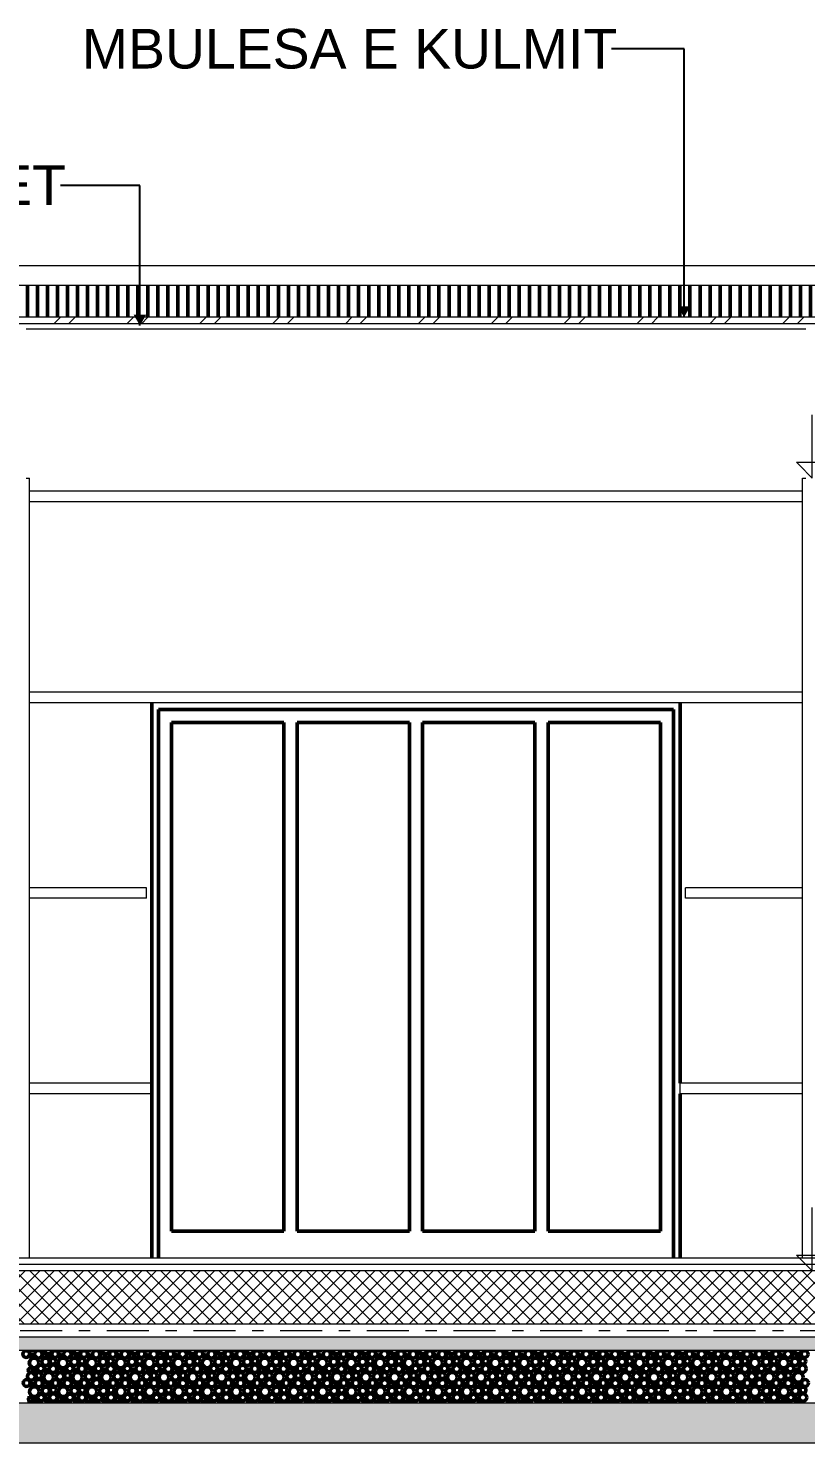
# Model space of a CAD drawing. Header units: millimetres. Extents: x 6658 to 67659, y -16872 to 26261.
# Drawn here: x 23612 to 29497, y -2200 to 8504 of the extents above; entities that cross this region are included whole.
import ezdxf

# ---------------------------------------------------------------- set-up
doc = ezdxf.new("R2010")
doc.units = ezdxf.units.MM
doc.header["$MEASUREMENT"] = 0
doc.linetypes.add('Double Dashed', pattern=[656.166644, 317.49999, -126.999993, 84.666667, -126.999993])
doc.linetypes.add('Wipeout_Contour', pattern=[1000, 0, -1000])
doc.layers.add('A - Prerjet', color=7, linetype='Continuous')
for name, color, linetype, lineweight in [('A - Prerjet_Pen_No__1', 7, 'Continuous', 5), ('A - Prerjet_Pen_No__101', 252, 'Continuous', 5), ('A - Prerjet_Pen_No__6', 5, 'Continuous', 5), ('Annotation - Label_Pen_No__42', 8, 'Continuous', 5)]:
    doc.layers.add(name, color=color, linetype=linetype, lineweight=lineweight)
for name, color, linetype, lineweight, true_color in [('A - Prerjet_Pen_No__102', 7, 'Continuous', 50, 0xcccccc), ('A - Prerjet_Pen_No__156', 7, 'Continuous', 5, 0x54689e), ('A - Prerjet_Pen_No__176', 7, 'Continuous', 5, 0x93a0c6), ('A - Prerjet_Pen_No__61', 7, 'Continuous', 5, 0x6a6a6a), ('A - Prerjet_Pen_No__82', 7, 'Continuous', 5, 0xaaaaaa)]:
    doc.layers.add(name, color=color, linetype=linetype, lineweight=lineweight, true_color=true_color)
doc.styles.add('GENERATED_STYLE_2', font='')
doc.styles.add('GENERATED_STYLE_3', font='')
doc.styles.get('GENERATED_STYLE_2').set_extended_font_data('Century Gothic')
doc.styles.get('GENERATED_STYLE_3').set_extended_font_data('Arial')
doc.dimstyles.new('GENERATED_STYLE__2', dxfattribs={"dimtxt": 0.18, "dimasz": 91.2, "dimexe": 0.18, "dimexo": 0.0625, "dimgap": 0, "dimtad": 0, "dimtih": 1, "dimtoh": 1, "dimdec": 4, "dimzin": 0, "dimdsep": 46, "dimcen": 0.09, "dimadec": 0, "dimazin": 0, "dimtfac": 1, "dimtdec": 4, "dimtmove": 0, "dimatfit": 3, "dimldrblk": 'ARROWHEAD_16', "dimfxl": 0, "dimtolj": 1, "dimtzin": 0, "dimarcsym": 0})

# ---------------------------------------------------------------- blocks, each defined once
blk = doc.blocks.new('*X2')
at = {"layer": 'A - Prerjet_Pen_No__102', "color": 254, "linetype": 'Continuous', "lineweight": 50, "true_color": 0xcccccc}
for centre, radius in [((23597, -1529), 25.5), ((23657, -1596), 36.7), ((23638, -1545), 12.4), ((23689, -1531), 28.4), ((23743, -1588), 28.6), ((23737, -1542), 17.2), ((23775, -1540), 15), ((23800, -1583), 23), ((23816, -1529), 25.5), ((23875, -1596), 36.7), ((23856, -1545), 12.4), ((23908, -1531), 28.4), ((23961, -1588), 28.6), ((23955, -1542), 17.2), ((23993, -1540), 15), ((24018, -1583), 23), ((24034, -1529), 25.5), ((24093, -1596), 36.7), ((24074, -1545), 12.4), ((24126, -1531), 28.4), ((24179, -1588), 28.6), ((24173, -1542), 17.2), ((24212, -1540), 15), ((24237, -1583), 23), ((24252, -1529), 25.5), ((24311, -1596), 36.7), ((24292, -1545), 12.4), ((24344, -1531), 28.4), ((24397, -1588), 28.6), ((24392, -1542), 17.2), ((24430, -1540), 15), ((24455, -1583), 23), ((24470, -1529), 25.5), ((24529, -1596), 36.7), ((24511, -1545), 12.4), ((24562, -1531), 28.4), ((24616, -1588), 28.6), ((24610, -1542), 17.2), ((24648, -1540), 15), ((24673, -1583), 23), ((24688, -1529), 25.5), ((24748, -1596), 36.7), ((24729, -1545), 12.4), ((24781, -1531), 28.4), ((24834, -1588), 28.6), ((24828, -1542), 17.2), ((24866, -1540), 15), ((24891, -1583), 23), ((24907, -1529), 25.5), ((24966, -1596), 36.7), ((24947, -1545), 12.4), ((24999, -1531), 28.4), ((25052, -1588), 28.6), ((25046, -1542), 17.2), ((25084, -1540), 15), ((25110, -1583), 23), ((25125, -1529), 25.5), ((25184, -1596), 36.7), ((25165, -1545), 12.4), ((25217, -1531), 28.4), ((25270, -1588), 28.6), ((25264, -1542), 17.2), ((25303, -1540), 15), ((25328, -1583), 23), ((25343, -1529), 25.5), ((25402, -1596), 36.7), ((25384, -1545), 12.4), ((25435, -1531), 28.4), ((25488, -1588), 28.6), ((25483, -1542), 17.2), ((25521, -1540), 15), ((25546, -1583), 23), ((25561, -1529), 25.5), ((25621, -1596), 36.7), ((25602, -1545), 12.4), ((25653, -1531), 28.4), ((25707, -1588), 28.6), ((25701, -1542), 17.2), ((25739, -1540), 15), ((25764, -1583), 23), ((25780, -1529), 25.5), ((25839, -1596), 36.7), ((25820, -1545), 12.4), ((25872, -1531), 28.4), ((25925, -1588), 28.6), ((25919, -1542), 17.2), ((25957, -1540), 15), ((25983, -1583), 23), ((25998, -1529), 25.5), ((26057, -1596), 36.7), ((26038, -1545), 12.4), ((26090, -1531), 28.4), ((26143, -1588), 28.6), ((26137, -1542), 17.2), ((26176, -1540), 15), ((26201, -1583), 23), ((26216, -1529), 25.5), ((26275, -1596), 36.7), ((26256, -1545), 12.4), ((26308, -1531), 28.4), ((26361, -1588), 28.6), ((26356, -1542), 17.2), ((26394, -1540), 15), ((26419, -1583), 23), ((26434, -1529), 25.5), ((26493, -1596), 36.7), ((26475, -1545), 12.4), ((26526, -1531), 28.4), ((26580, -1588), 28.6), ((26574, -1542), 17.2), ((26612, -1540), 15), ((26637, -1583), 23), ((26652, -1529), 25.5), ((26712, -1596), 36.7), ((26693, -1545), 12.4), ((26745, -1531), 28.4), ((26798, -1588), 28.6), ((26792, -1542), 17.2), ((26830, -1540), 15), ((26855, -1583), 23), ((26871, -1529), 25.5), ((26930, -1596), 36.7), ((26911, -1545), 12.4), ((26963, -1531), 28.4), ((27016, -1588), 28.6), ((27010, -1542), 17.2), ((27049, -1540), 15), ((27074, -1583), 23), ((27089, -1529), 25.5), ((27148, -1596), 36.7), ((27129, -1545), 12.4), ((27181, -1531), 28.4), ((27234, -1588), 28.6), ((27228, -1542), 17.2), ((27267, -1540), 15), ((27292, -1583), 23), ((27307, -1529), 25.5), ((27366, -1596), 36.7), ((27348, -1545), 12.4), ((27399, -1531), 28.4), ((27452, -1588), 28.6), ((27447, -1542), 17.2), ((27485, -1540), 15), ((27510, -1583), 23), ((27525, -1529), 25.5), ((27585, -1596), 36.7), ((27566, -1545), 12.4), ((27617, -1531), 28.4), ((27671, -1588), 28.6), ((27665, -1542), 17.2), ((27703, -1540), 15), ((27728, -1583), 23), ((27744, -1529), 25.5), ((27803, -1596), 36.7), ((27784, -1545), 12.4), ((27836, -1531), 28.4), ((27889, -1588), 28.6), ((27883, -1542), 17.2), ((27921, -1540), 15), ((27947, -1583), 23), ((27962, -1529), 25.5), ((28021, -1596), 36.7), ((28002, -1545), 12.4), ((28054, -1531), 28.4), ((28107, -1588), 28.6), ((28101, -1542), 17.2), ((28140, -1540), 15), ((28165, -1583), 23), ((28180, -1529), 25.5), ((28239, -1596), 36.7), ((28220, -1545), 12.4), ((28272, -1531), 28.4), ((28325, -1588), 28.6), ((28320, -1542), 17.2), ((28358, -1540), 15), ((28383, -1583), 23), ((28398, -1529), 25.5), ((28457, -1596), 36.7), ((28439, -1545), 12.4), ((28490, -1531), 28.4), ((28544, -1588), 28.6), ((28538, -1542), 17.2), ((28576, -1540), 15), ((28601, -1583), 23), ((28617, -1529), 25.5), ((28676, -1596), 36.7), ((28657, -1545), 12.4), ((28709, -1531), 28.4), ((28762, -1588), 28.6), ((28756, -1542), 17.2), ((28794, -1540), 15), ((28819, -1583), 23), ((28835, -1529), 25.5), ((28894, -1596), 36.7), ((28875, -1545), 12.4), ((28927, -1531), 28.4), ((28980, -1588), 28.6), ((28974, -1542), 17.2), ((29013, -1540), 15), ((29038, -1583), 23), ((29053, -1529), 25.5), ((29112, -1596), 36.7), ((29093, -1545), 12.4), ((29145, -1531), 28.4), ((29198, -1588), 28.6), ((29192, -1542), 17.2), ((29231, -1540), 15), ((29256, -1583), 23), ((29271, -1529), 25.5), ((29330, -1596), 36.7), ((29312, -1545), 12.4), ((29363, -1531), 28.4), ((29416, -1588), 28.6), ((29411, -1542), 17.2), ((29449, -1540), 15), ((29474, -1583), 23), ((29489, -1529), 25.5), ((23635, -1698), 28.6), ((23629, -1651), 17.2), ((23667, -1649), 15), ((23692, -1692), 23), ((23708, -1638), 25.5), ((23767, -1705), 36.7), ((23748, -1654), 12.4), ((23800, -1640), 28.4), ((23853, -1698), 28.6), ((23847, -1651), 17.2), ((23885, -1649), 15), ((23910, -1692), 23), ((23926, -1638), 25.5), ((23985, -1705), 36.7), ((23966, -1654), 12.4), ((24018, -1640), 28.4), ((24071, -1698), 28.6), ((24065, -1651), 17.2), ((24104, -1649), 15), ((24129, -1692), 23), ((24144, -1638), 25.5), ((24203, -1705), 36.7), ((24184, -1654), 12.4), ((24236, -1640), 28.4), ((24289, -1698), 28.6), ((24284, -1651), 17.2), ((24322, -1649), 15), ((24347, -1692), 23), ((24362, -1638), 25.5), ((24421, -1705), 36.7), ((24403, -1654), 12.4), ((24454, -1640), 28.4), ((24508, -1698), 28.6), ((24502, -1651), 17.2), ((24540, -1649), 15), ((24565, -1692), 23), ((24580, -1638), 25.5), ((24640, -1705), 36.7), ((24621, -1654), 12.4), ((24673, -1640), 28.4), ((24726, -1698), 28.6), ((24720, -1651), 17.2), ((24758, -1649), 15), ((24783, -1692), 23), ((24799, -1638), 25.5), ((24858, -1705), 36.7), ((24839, -1654), 12.4), ((24891, -1640), 28.4), ((24944, -1698), 28.6), ((24938, -1651), 17.2), ((24976, -1649), 15), ((25002, -1692), 23), ((25017, -1638), 25.5), ((25076, -1705), 36.7), ((25057, -1654), 12.4), ((25109, -1640), 28.4), ((25162, -1698), 28.6), ((25156, -1651), 17.2), ((25195, -1649), 15), ((25220, -1692), 23), ((25235, -1638), 25.5), ((25294, -1705), 36.7), ((25276, -1654), 12.4), ((25327, -1640), 28.4), ((25380, -1698), 28.6), ((25375, -1651), 17.2), ((25413, -1649), 15), ((25438, -1692), 23), ((25453, -1638), 25.5), ((25513, -1705), 36.7), ((25494, -1654), 12.4), ((25545, -1640), 28.4), ((25599, -1698), 28.6), ((25593, -1651), 17.2), ((25631, -1649), 15), ((25656, -1692), 23), ((25672, -1638), 25.5), ((25731, -1705), 36.7), ((25712, -1654), 12.4), ((25764, -1640), 28.4), ((25817, -1698), 28.6), ((25811, -1651), 17.2), ((25849, -1649), 15), ((25875, -1692), 23), ((25890, -1638), 25.5), ((25949, -1705), 36.7), ((25930, -1654), 12.4), ((25982, -1640), 28.4), ((26035, -1698), 28.6), ((26029, -1651), 17.2), ((26068, -1649), 15), ((26093, -1692), 23), ((26108, -1638), 25.5), ((26167, -1705), 36.7), ((26148, -1654), 12.4), ((26200, -1640), 28.4), ((26253, -1698), 28.6), ((26248, -1651), 17.2), ((26286, -1649), 15), ((26311, -1692), 23), ((26326, -1638), 25.5), ((26385, -1705), 36.7), ((26367, -1654), 12.4), ((26418, -1640), 28.4), ((26472, -1698), 28.6), ((26466, -1651), 17.2), ((26504, -1649), 15), ((26529, -1692), 23), ((26544, -1638), 25.5), ((26604, -1705), 36.7), ((26585, -1654), 12.4), ((26637, -1640), 28.4), ((26690, -1698), 28.6), ((26684, -1651), 17.2), ((26722, -1649), 15), ((26747, -1692), 23), ((26763, -1638), 25.5), ((26822, -1705), 36.7), ((26803, -1654), 12.4), ((26855, -1640), 28.4), ((26908, -1698), 28.6), ((26902, -1651), 17.2), ((26941, -1649), 15), ((26966, -1692), 23), ((26981, -1638), 25.5), ((27040, -1705), 36.7), ((27021, -1654), 12.4), ((27073, -1640), 28.4), ((27126, -1698), 28.6), ((27120, -1651), 17.2), ((27159, -1649), 15), ((27184, -1692), 23), ((27199, -1638), 25.5), ((27258, -1705), 36.7), ((27240, -1654), 12.4), ((27291, -1640), 28.4), ((27344, -1698), 28.6), ((27339, -1651), 17.2), ((27377, -1649), 15), ((27402, -1692), 23), ((27417, -1638), 25.5), ((27477, -1705), 36.7), ((27458, -1654), 12.4), ((27509, -1640), 28.4), ((27563, -1698), 28.6), ((27557, -1651), 17.2), ((27595, -1649), 15), ((27620, -1692), 23), ((27636, -1638), 25.5), ((27695, -1705), 36.7), ((27676, -1654), 12.4), ((27728, -1640), 28.4), ((27781, -1698), 28.6), ((27775, -1651), 17.2), ((27813, -1649), 15), ((27839, -1692), 23), ((27854, -1638), 25.5), ((27913, -1705), 36.7), ((27894, -1654), 12.4), ((27946, -1640), 28.4), ((27999, -1698), 28.6), ((27993, -1651), 17.2), ((28032, -1649), 15), ((28057, -1692), 23), ((28072, -1638), 25.5), ((28131, -1705), 36.7), ((28112, -1654), 12.4), ((28164, -1640), 28.4), ((28217, -1698), 28.6), ((28212, -1651), 17.2), ((28250, -1649), 15), ((28275, -1692), 23), ((28290, -1638), 25.5), ((28349, -1705), 36.7), ((28331, -1654), 12.4), ((28382, -1640), 28.4), ((28436, -1698), 28.6), ((28430, -1651), 17.2), ((28468, -1649), 15), ((28493, -1692), 23), ((28509, -1638), 25.5), ((28568, -1705), 36.7), ((28549, -1654), 12.4), ((28601, -1640), 28.4), ((28654, -1698), 28.6), ((28648, -1651), 17.2), ((28686, -1649), 15), ((28711, -1692), 23), ((28727, -1638), 25.5), ((28786, -1705), 36.7), ((28767, -1654), 12.4), ((28819, -1640), 28.4), ((28872, -1698), 28.6), ((28866, -1651), 17.2), ((28905, -1649), 15), ((28930, -1692), 23), ((28945, -1638), 25.5), ((29004, -1705), 36.7), ((28985, -1654), 12.4), ((29037, -1640), 28.4), ((29090, -1698), 28.6), ((29084, -1651), 17.2), ((29123, -1649), 15), ((29148, -1692), 23), ((29163, -1638), 25.5), ((29222, -1705), 36.7), ((29204, -1654), 12.4), ((29255, -1640), 28.4), ((29308, -1698), 28.6), ((29303, -1651), 17.2), ((29341, -1649), 15), ((29366, -1692), 23), ((29381, -1638), 25.5), ((29441, -1705), 36.7), ((29422, -1654), 12.4), ((29473, -1640), 28.4), ((23600, -1748), 25.5), ((23659, -1814), 36.7), ((23640, -1763), 12.4), ((23692, -1749), 28.4), ((23745, -1807), 28.6), ((23739, -1760), 17.2), ((23777, -1758), 15), ((23802, -1802), 23), ((23818, -1748), 25.5), ((23877, -1814), 36.7), ((23858, -1763), 12.4), ((23910, -1749), 28.4), ((23963, -1807), 28.6), ((23957, -1760), 17.2), ((23996, -1758), 15), ((24021, -1802), 23), ((24036, -1748), 25.5), ((24095, -1814), 36.7), ((24076, -1763), 12.4), ((24128, -1749), 28.4), ((24181, -1807), 28.6), ((24176, -1760), 17.2), ((24214, -1758), 15), ((24239, -1802), 23), ((24254, -1748), 25.5), ((24313, -1814), 36.7), ((24295, -1763), 12.4), ((24346, -1749), 28.4), ((24400, -1807), 28.6), ((24394, -1760), 17.2), ((24432, -1758), 15), ((24457, -1802), 23), ((24472, -1748), 25.5), ((24532, -1814), 36.7), ((24513, -1763), 12.4), ((24565, -1749), 28.4), ((24618, -1807), 28.6), ((24612, -1760), 17.2), ((24650, -1758), 15), ((24675, -1802), 23), ((24691, -1748), 25.5), ((24750, -1814), 36.7), ((24731, -1763), 12.4), ((24783, -1749), 28.4), ((24836, -1807), 28.6), ((24830, -1760), 17.2), ((24868, -1758), 15), ((24894, -1802), 23), ((24909, -1748), 25.5), ((24968, -1814), 36.7), ((24949, -1763), 12.4), ((25001, -1749), 28.4), ((25054, -1807), 28.6), ((25048, -1760), 17.2), ((25087, -1758), 15), ((25112, -1802), 23), ((25127, -1748), 25.5), ((25186, -1814), 36.7), ((25168, -1763), 12.4), ((25219, -1749), 28.4), ((25272, -1807), 28.6), ((25267, -1760), 17.2), ((25305, -1758), 15), ((25330, -1802), 23), ((25345, -1748), 25.5), ((25405, -1814), 36.7), ((25386, -1763), 12.4), ((25437, -1749), 28.4), ((25491, -1807), 28.6), ((25485, -1760), 17.2), ((25523, -1758), 15), ((25548, -1802), 23), ((25564, -1748), 25.5), ((25623, -1814), 36.7), ((25604, -1763), 12.4), ((25656, -1749), 28.4), ((25709, -1807), 28.6), ((25703, -1760), 17.2), ((25741, -1758), 15), ((25767, -1802), 23), ((25782, -1748), 25.5), ((25841, -1814), 36.7), ((25822, -1763), 12.4), ((25874, -1749), 28.4), ((25927, -1807), 28.6), ((25921, -1760), 17.2), ((25960, -1758), 15), ((25985, -1802), 23), ((26000, -1748), 25.5), ((26059, -1814), 36.7), ((26040, -1763), 12.4), ((26092, -1749), 28.4), ((26145, -1807), 28.6), ((26140, -1760), 17.2), ((26178, -1758), 15), ((26203, -1802), 23), ((26218, -1748), 25.5), ((26277, -1814), 36.7), ((26259, -1763), 12.4), ((26310, -1749), 28.4), ((26364, -1807), 28.6), ((26358, -1760), 17.2), ((26396, -1758), 15), ((26421, -1802), 23), ((26436, -1748), 25.5), ((26496, -1814), 36.7), ((26477, -1763), 12.4), ((26529, -1749), 28.4), ((26582, -1807), 28.6), ((26576, -1760), 17.2), ((26614, -1758), 15), ((26639, -1802), 23), ((26655, -1748), 25.5), ((26714, -1814), 36.7), ((26695, -1763), 12.4), ((26747, -1749), 28.4), ((26800, -1807), 28.6), ((26794, -1760), 17.2), ((26833, -1758), 15), ((26858, -1802), 23), ((26873, -1748), 25.5), ((26932, -1814), 36.7), ((26913, -1763), 12.4), ((26965, -1749), 28.4), ((27018, -1807), 28.6), ((27012, -1760), 17.2), ((27051, -1758), 15), ((27076, -1802), 23), ((27091, -1748), 25.5), ((27150, -1814), 36.7), ((27132, -1763), 12.4), ((27183, -1749), 28.4), ((27236, -1807), 28.6), ((27231, -1760), 17.2), ((27269, -1758), 15), ((27294, -1802), 23), ((27309, -1748), 25.5), ((27369, -1814), 36.7), ((27350, -1763), 12.4), ((27401, -1749), 28.4), ((27455, -1807), 28.6), ((27449, -1760), 17.2), ((27487, -1758), 15), ((27512, -1802), 23), ((27528, -1748), 25.5), ((27587, -1814), 36.7), ((27568, -1763), 12.4), ((27620, -1749), 28.4), ((27673, -1807), 28.6), ((27667, -1760), 17.2), ((27705, -1758), 15), ((27731, -1802), 23), ((27746, -1748), 25.5), ((27805, -1814), 36.7), ((27786, -1763), 12.4), ((27838, -1749), 28.4), ((27891, -1807), 28.6), ((27885, -1760), 17.2), ((27924, -1758), 15), ((27949, -1802), 23), ((27964, -1748), 25.5), ((28023, -1814), 36.7), ((28004, -1763), 12.4), ((28056, -1749), 28.4), ((28109, -1807), 28.6), ((28104, -1760), 17.2), ((28142, -1758), 15), ((28167, -1802), 23), ((28182, -1748), 25.5), ((28241, -1814), 36.7), ((28223, -1763), 12.4), ((28274, -1749), 28.4), ((28328, -1807), 28.6), ((28322, -1760), 17.2), ((28360, -1758), 15), ((28385, -1802), 23), ((28401, -1748), 25.5), ((28460, -1814), 36.7), ((28441, -1763), 12.4), ((28493, -1749), 28.4), ((28546, -1807), 28.6), ((28540, -1760), 17.2), ((28578, -1758), 15), ((28603, -1802), 23), ((28619, -1748), 25.5), ((28678, -1814), 36.7), ((28659, -1763), 12.4), ((28711, -1749), 28.4), ((28764, -1807), 28.6), ((28758, -1760), 17.2), ((28797, -1758), 15), ((28822, -1802), 23), ((28837, -1748), 25.5), ((28896, -1814), 36.7), ((28877, -1763), 12.4), ((28929, -1749), 28.4), ((28982, -1807), 28.6), ((28976, -1760), 17.2), ((29015, -1758), 15), ((29040, -1802), 23), ((29055, -1748), 25.5), ((29114, -1814), 36.7), ((29096, -1763), 12.4), ((29147, -1749), 28.4), ((29200, -1807), 28.6), ((29195, -1760), 17.2), ((29233, -1758), 15), ((29258, -1802), 23), ((29273, -1748), 25.5), ((29333, -1814), 36.7), ((29314, -1763), 12.4), ((29365, -1749), 28.4), ((29419, -1807), 28.6), ((29413, -1760), 17.2), ((29451, -1758), 15), ((29476, -1802), 23), ((29492, -1748), 25.5), ((23631, -1870), 17.2), ((23669, -1868), 15), ((23710, -1857), 25.5), ((23750, -1872), 12.4), ((23802, -1858), 28.4), ((23849, -1870), 17.2), ((23888, -1868), 15), ((23928, -1857), 25.5), ((23968, -1872), 12.4), ((24020, -1858), 28.4), ((24068, -1870), 17.2), ((24106, -1868), 15), ((24146, -1857), 25.5), ((24187, -1872), 12.4), ((24238, -1858), 28.4), ((24286, -1870), 17.2), ((24324, -1868), 15), ((24364, -1857), 25.5), ((24405, -1872), 12.4), ((24457, -1858), 28.4), ((24504, -1870), 17.2), ((24542, -1868), 15), ((24583, -1857), 25.5), ((24623, -1872), 12.4), ((24675, -1858), 28.4), ((24722, -1870), 17.2), ((24760, -1868), 15), ((24801, -1857), 25.5), ((24841, -1872), 12.4), ((24893, -1858), 28.4), ((24940, -1870), 17.2), ((24979, -1868), 15), ((25019, -1857), 25.5), ((25060, -1872), 12.4), ((25111, -1858), 28.4), ((25159, -1870), 17.2), ((25197, -1868), 15), ((25237, -1857), 25.5), ((25278, -1872), 12.4), ((25329, -1858), 28.4), ((25377, -1870), 17.2), ((25415, -1868), 15), ((25456, -1857), 25.5), ((25496, -1872), 12.4), ((25548, -1858), 28.4), ((25595, -1870), 17.2), ((25633, -1868), 15), ((25674, -1857), 25.5), ((25714, -1872), 12.4), ((25766, -1858), 28.4), ((25813, -1870), 17.2), ((25852, -1868), 15), ((25892, -1857), 25.5), ((25932, -1872), 12.4), ((25984, -1858), 28.4), ((26032, -1870), 17.2), ((26070, -1868), 15), ((26110, -1857), 25.5), ((26151, -1872), 12.4), ((26202, -1858), 28.4), ((26250, -1870), 17.2), ((26288, -1868), 15), ((26328, -1857), 25.5), ((26369, -1872), 12.4), ((26421, -1858), 28.4), ((26468, -1870), 17.2), ((26506, -1868), 15), ((26547, -1857), 25.5), ((26587, -1872), 12.4), ((26639, -1858), 28.4), ((26686, -1870), 17.2), ((26725, -1868), 15), ((26765, -1857), 25.5), ((26805, -1872), 12.4), ((26857, -1858), 28.4), ((26904, -1870), 17.2), ((26943, -1868), 15), ((26983, -1857), 25.5), ((27024, -1872), 12.4), ((27075, -1858), 28.4), ((27123, -1870), 17.2), ((27161, -1868), 15), ((27201, -1857), 25.5), ((27242, -1872), 12.4), ((27293, -1858), 28.4), ((27341, -1870), 17.2), ((27379, -1868), 15), ((27420, -1857), 25.5), ((27460, -1872), 12.4), ((27512, -1858), 28.4), ((27559, -1870), 17.2), ((27597, -1868), 15), ((27638, -1857), 25.5), ((27678, -1872), 12.4), ((27730, -1858), 28.4), ((27777, -1870), 17.2), ((27816, -1868), 15), ((27856, -1857), 25.5), ((27896, -1872), 12.4), ((27948, -1858), 28.4), ((27996, -1870), 17.2), ((28034, -1868), 15), ((28074, -1857), 25.5), ((28115, -1872), 12.4), ((28166, -1858), 28.4), ((28214, -1870), 17.2), ((28252, -1868), 15), ((28293, -1857), 25.5), ((28333, -1872), 12.4), ((28385, -1858), 28.4), ((28432, -1870), 17.2), ((28470, -1868), 15), ((28511, -1857), 25.5), ((28551, -1872), 12.4), ((28603, -1858), 28.4), ((28650, -1870), 17.2), ((28689, -1868), 15), ((28729, -1857), 25.5), ((28769, -1872), 12.4), ((28821, -1858), 28.4), ((28868, -1870), 17.2), ((28907, -1868), 15), ((28947, -1857), 25.5), ((28988, -1872), 12.4), ((29039, -1858), 28.4), ((29087, -1870), 17.2), ((29125, -1868), 15), ((29165, -1857), 25.5), ((29206, -1872), 12.4), ((29257, -1858), 28.4), ((29305, -1870), 17.2), ((29343, -1868), 15), ((29384, -1857), 25.5), ((29424, -1872), 12.4), ((29476, -1858), 28.4)]:
    blk.add_circle(centre, radius, dxfattribs=at)
for centre, radius, start, end in [((23632, -1479), 28.6, 226.4535, 313.5465), ((23765, -1487), 36.7, 201.1845, 338.8155), ((23851, -1479), 28.6, 226.4535, 313.5465), ((23983, -1487), 36.7, 201.1845, 338.8155), ((24069, -1479), 28.6, 226.4535, 313.5465), ((24201, -1487), 36.7, 201.1845, 338.8155), ((24287, -1479), 28.6, 226.4535, 313.5465), ((24419, -1487), 36.7, 201.1845, 338.8155), ((24505, -1479), 28.6, 226.4535, 313.5465), ((24637, -1487), 36.7, 201.1845, 338.8155), ((24724, -1479), 28.6, 226.4535, 313.5465), ((24856, -1487), 36.7, 201.1845, 338.8155), ((24942, -1479), 28.6, 226.4535, 313.5465), ((25074, -1487), 36.7, 201.1845, 338.8155), ((25160, -1479), 28.6, 226.4535, 313.5465), ((25292, -1487), 36.7, 201.1845, 338.8155), ((25378, -1479), 28.6, 226.4535, 313.5465), ((25510, -1487), 36.7, 201.1845, 338.8155), ((25596, -1479), 28.6, 226.4535, 313.5465), ((25729, -1487), 36.7, 201.1845, 338.8155), ((25815, -1479), 28.6, 226.4535, 313.5465), ((25947, -1487), 36.7, 201.1845, 338.8155), ((26033, -1479), 28.6, 226.4535, 313.5465), ((26165, -1487), 36.7, 201.1845, 338.8155), ((26251, -1479), 28.6, 226.4535, 313.5465), ((26383, -1487), 36.7, 201.1845, 338.8155), ((26469, -1479), 28.6, 226.4535, 313.5465), ((26601, -1487), 36.7, 201.1845, 338.8155), ((26688, -1479), 28.6, 226.4535, 313.5465), ((26820, -1487), 36.7, 201.1845, 338.8155), ((26906, -1479), 28.6, 226.4535, 313.5465), ((27038, -1487), 36.7, 201.1845, 338.8155), ((27124, -1479), 28.6, 226.4535, 313.5465), ((27256, -1487), 36.7, 201.1845, 338.8155), ((27342, -1479), 28.6, 226.4535, 313.5465), ((27474, -1487), 36.7, 201.1845, 338.8155), ((27560, -1479), 28.6, 226.4535, 313.5465), ((27693, -1487), 36.7, 201.1845, 338.8155), ((27779, -1479), 28.6, 226.4535, 313.5465), ((27911, -1487), 36.7, 201.1845, 338.8155), ((27997, -1479), 28.6, 226.4535, 313.5465), ((28129, -1487), 36.7, 201.1845, 338.8155), ((28215, -1479), 28.6, 226.4535, 313.5465), ((28347, -1487), 36.7, 201.1845, 338.8155), ((28433, -1479), 28.6, 226.4535, 313.5465), ((28565, -1487), 36.7, 201.1845, 338.8155), ((28652, -1479), 28.6, 226.4535, 313.5465), ((28784, -1487), 36.7, 201.1845, 338.8155), ((28870, -1479), 28.6, 226.4535, 313.5465), ((29002, -1487), 36.7, 201.1845, 338.8155), ((29088, -1479), 28.6, 226.4535, 313.5465), ((29220, -1487), 36.7, 201.1845, 338.8155), ((29306, -1479), 28.6, 226.4535, 313.5465), ((29438, -1487), 36.7, 201.1845, 338.8155), ((23637, -1916), 28.6, 34.0917, 145.9083), ((23694, -1911), 23, 27.8564, 152.1436), ((23769, -1924), 36.7, 39.8179, 140.1821), ((23855, -1916), 28.6, 34.0917, 145.9083), ((23913, -1911), 23, 27.8564, 152.1436), ((23987, -1924), 36.7, 39.8179, 140.1821), ((24073, -1916), 28.6, 34.0917, 145.9083), ((24131, -1911), 23, 27.8564, 152.1436), ((24205, -1924), 36.7, 39.8179, 140.1821), ((24292, -1916), 28.6, 34.0917, 145.9083), ((24349, -1911), 23, 27.8564, 152.1436), ((24424, -1924), 36.7, 39.8179, 140.1821), ((24510, -1916), 28.6, 34.0917, 145.9083), ((24567, -1911), 23, 27.8564, 152.1436), ((24642, -1924), 36.7, 39.8179, 140.1821), ((24728, -1916), 28.6, 34.0917, 145.9083), ((24786, -1911), 23, 27.8564, 152.1436), ((24860, -1924), 36.7, 39.8179, 140.1821), ((24946, -1916), 28.6, 34.0917, 145.9083), ((25004, -1911), 23, 27.8564, 152.1436), ((25078, -1924), 36.7, 39.8179, 140.1821), ((25164, -1916), 28.6, 34.0917, 145.9083), ((25222, -1911), 23, 27.8564, 152.1436), ((25297, -1924), 36.7, 39.8179, 140.1821), ((25383, -1916), 28.6, 34.0917, 145.9083), ((25440, -1911), 23, 27.8564, 152.1436), ((25515, -1924), 36.7, 39.8179, 140.1821), ((25601, -1916), 28.6, 34.0917, 145.9083), ((25659, -1911), 23, 27.8564, 152.1436), ((25733, -1924), 36.7, 39.8179, 140.1821), ((25819, -1916), 28.6, 34.0917, 145.9083), ((25877, -1911), 23, 27.8564, 152.1436), ((25951, -1924), 36.7, 39.8179, 140.1821), ((26037, -1916), 28.6, 34.0917, 145.9083), ((26095, -1911), 23, 27.8564, 152.1436), ((26169, -1924), 36.7, 39.8179, 140.1821), ((26256, -1916), 28.6, 34.0917, 145.9083), ((26313, -1911), 23, 27.8564, 152.1436), ((26388, -1924), 36.7, 39.8179, 140.1821), ((26474, -1916), 28.6, 34.0917, 145.9083), ((26531, -1911), 23, 27.8564, 152.1436), ((26606, -1924), 36.7, 39.8179, 140.1821), ((26692, -1916), 28.6, 34.0917, 145.9083), ((26750, -1911), 23, 27.8564, 152.1436), ((26824, -1924), 36.7, 39.8179, 140.1821), ((26910, -1916), 28.6, 34.0917, 145.9083), ((26968, -1911), 23, 27.8564, 152.1436), ((27042, -1924), 36.7, 39.8179, 140.1821), ((27128, -1916), 28.6, 34.0917, 145.9083), ((27186, -1911), 23, 27.8564, 152.1436), ((27261, -1924), 36.7, 39.8179, 140.1821), ((27347, -1916), 28.6, 34.0917, 145.9083), ((27404, -1911), 23, 27.8564, 152.1436), ((27479, -1924), 36.7, 39.8179, 140.1821), ((27565, -1916), 28.6, 34.0917, 145.9083), ((27623, -1911), 23, 27.8564, 152.1436), ((27697, -1924), 36.7, 39.8179, 140.1821), ((27783, -1916), 28.6, 34.0917, 145.9083), ((27841, -1911), 23, 27.8564, 152.1436), ((27915, -1924), 36.7, 39.8179, 140.1821), ((28001, -1916), 28.6, 34.0917, 145.9083), ((28059, -1911), 23, 27.8564, 152.1436), ((28133, -1924), 36.7, 39.8179, 140.1821), ((28220, -1916), 28.6, 34.0917, 145.9083), ((28277, -1911), 23, 27.8564, 152.1436), ((28352, -1924), 36.7, 39.8179, 140.1821), ((28438, -1916), 28.6, 34.0917, 145.9083), ((28495, -1911), 23, 27.8564, 152.1436), ((28570, -1924), 36.7, 39.8179, 140.1821), ((28656, -1916), 28.6, 34.0917, 145.9083), ((28714, -1911), 23, 27.8564, 152.1436), ((28788, -1924), 36.7, 39.8179, 140.1821), ((28874, -1916), 28.6, 34.0917, 145.9083), ((28932, -1911), 23, 27.8564, 152.1436), ((29006, -1924), 36.7, 39.8179, 140.1821), ((29092, -1916), 28.6, 34.0917, 145.9083), ((29150, -1911), 23, 27.8564, 152.1436), ((29225, -1924), 36.7, 39.8179, 140.1821), ((29311, -1916), 28.6, 34.0917, 145.9083), ((29368, -1911), 23, 27.8564, 152.1436), ((29443, -1924), 36.7, 39.8179, 140.1821)]:
    blk.add_arc(centre, radius, start, end, dxfattribs=at)
blk = doc.blocks.new('Fill_1', base_point=(0, 0))
at = {"layer": 'A - Prerjet_Pen_No__82', "color": 253, "linetype": 'Continuous', "lineweight": 5, "true_color": 0xaaaaaa, "flags": 128}
blk.add_lwpolyline([(10930, -1300), (11130, -1900), (48529, -1900), (58927, -898), (59888, -350), (60088, -350), (60088, -50), (58867, -50), (58889, -500), (50114, -1345), (49965, -1500), (11740, -1500), (11740, -1300)], close=True, dxfattribs=at)
at = {"layer": 'A - Prerjet_Pen_No__102', "color": 254, "linetype": 'Continuous', "lineweight": 50, "true_color": 0xcccccc}
blk.add_blockref('*X2', (0, 0), dxfattribs=at)
blk = doc.blocks.new('Dimension_6', base_point=(29547, -900))
at = {"layer": 'A - Prerjet_Pen_No__156', "color": 165, "linetype": 'Continuous', "lineweight": 5, "true_color": 0x54689e}
for p, q in [((29547, -900), (29547, -420)), ((29547, -900), (29427, -780)), ((29427, -780), (29547, -780)), ((29547, -780), (29949, -780))]:
    blk.add_line(p, q, dxfattribs=at)
at = {"layer": 'A - Prerjet_Pen_No__176', "color": 253, "lineweight": 5, "true_color": 0x93a0c6, "insert": (29607, -756), "char_height": 168, "attachment_point": 7, "style": 'GENERATED_STYLE_2'}
blk.add_mtext('\\A1;{\\pql;\\fCentury Gothic|b0|i0|c0|p34;-90}', dxfattribs=at)
blk = doc.blocks.new('Dimension_7', base_point=(29547, 5100))
at = {"layer": 'A - Prerjet_Pen_No__156', "color": 165, "linetype": 'Continuous', "lineweight": 5, "true_color": 0x54689e}
for p, q in [((29547, 5100), (29547, 5580)), ((29547, 5100), (29427, 5220)), ((29427, 5220), (29547, 5220)), ((29547, 5220), (30146, 5220))]:
    blk.add_line(p, q, dxfattribs=at)
at = {"layer": 'A - Prerjet_Pen_No__176', "color": 253, "lineweight": 5, "true_color": 0x93a0c6, "insert": (29607, 5244), "char_height": 168, "attachment_point": 7, "style": 'GENERATED_STYLE_2'}
blk.add_mtext('\\A1;{\\pql;\\fCentury Gothic|b0|i0|c0|p34;+510}', dxfattribs=at)
blk = doc.blocks.new('ARROWHEAD_16')
at = {"linetype": 'Continuous', "lineweight": 0}
blk.add_hatch(color=0, dxfattribs=at).paths.add_polyline_path([(-0.9093, 0.525), (0, 0), (-0.9093, -0.525)])
at = {"color": 0, "linetype": 'Continuous', "lineweight": 0}
blk.add_line((0, 0), (-1, 0), dxfattribs=at)

msp = doc.modelspace()

# ---------------------------------------------------------------- block references
at = {"layer": 'A - Prerjet_Pen_No__102', "color": 254, "linetype": 'Continuous', "lineweight": 50, "true_color": 0xcccccc}
msp.add_blockref('Fill_1', (0, 0), dxfattribs=at)

# ---------------------------------------------------------------- texts
at = {"layer": 'Annotation - Label_Pen_No__42', "color": 8, "linetype": 'Continuous', "lineweight": 5, "char_height": 300, "attachment_point": 4, "style": 'GENERATED_STYLE_3'}
for s, insert in [('\\A1;{\\pql;\\fArial|b0|i0|c0|p34;MBULESA E KULMIT}', (24018.4, 8347.6)), ('\\A1;{\\pql;\\fArial|b0|i0|c0|p34;BRINJAKET}', (21592, 7314.7))]:
    msp.add_mtext(s, dxfattribs=dict(at, insert=insert))

# ---------------------------------------------------------------- wipeouts: each hides what was drawn before it
at = {"color": 254, "linetype": 'Wipeout_Contour', "lineweight": 0, "ltscale": 318111.742107}
msp.add_wipeout([(12390.7, 6317.3), (12390.7, 6317.3), (49107.6, 6317.3), (49107.6, 6686.5), (34970.6, 6686.5), (34970.1, 6560.7), (34970.1, 6556.9), (34970.1, 6556.9), (16131.6, 6556.6), (16106.8, 6556.6), (12454.9, 6556.6)], dxfattribs=at).dxf.layer = 'A - Prerjet'
at = {"color": 254, "linetype": 'Wipeout_Contour', "lineweight": 0, "ltscale": 108115.565742}
msp.add_wipeout([(23622.2, 5000), (29472.2, 5000), (29472.2, 5100), (23622.2, 5100)], dxfattribs=at).dxf.layer = 'A - Prerjet'
at = {"color": 254, "linetype": 'Wipeout_Contour', "lineweight": 0, "ltscale": 107563.271256}
msp.add_wipeout([(29472.2, 4920), (23622.2, 4920), (23622.2, 3480), (29472.2, 3480)], dxfattribs=at).dxf.layer = 'A - Prerjet'
at = {"color": 254, "linetype": 'Wipeout_Contour', "lineweight": 0, "ltscale": 232828.360421}
msp.add_wipeout([(28547.1, 520), (29472.2, 520), (29472.2, 1920), (28587.1, 1920), (28587.1, 2000), (29472.2, 2000), (29472.2, 3400), (28547.1, 3400)], dxfattribs=at).dxf.layer = 'A - Prerjet'

# ---------------------------------------------------------------- next in the draw order: hatches: boundary and pattern name
at = {"layer": 'A - Prerjet_Pen_No__102', "linetype": 'Continuous', "lineweight": 50, "true_color": 0xcccccc}
h = msp.add_hatch(dxfattribs=at)
h.set_pattern_fill('Plank_Floor', color=254, style=0, pattern_type=2)
h.set_pattern_definition([(90, (30749.176, 6501.93), (-76, 0), [])])
h.paths.add_polyline_path([(12390.7, 6317.3), (12390.7, 6317.3), (49107.6, 6317.3), (49107.6, 6686.5), (34970.6, 6686.5), (34970.1, 6560.7), (34970.1, 6556.9), (34970.1, 6556.9), (16131.6, 6556.6), (16106.8, 6556.6), (12454.9, 6556.6)])

# ---------------------------------------------------------------- next in the draw order: linework, layer by layer
at = {"layer": 'A - Prerjet_Pen_No__1', "color": 7, "linetype": 'Continuous', "lineweight": 5}
msp.add_line((49107.6, 6317.3), (12389.8, 6317.3), dxfattribs=at)

# ---------------------------------------------------------------- next in the draw order: wipeouts: each hides what was drawn before it
at = {"color": 254, "linetype": 'Wipeout_Contour', "lineweight": 0, "ltscale": 108630.145421}
msp.add_wipeout([(23597.2, 6229.1), (23597.2, 5100), (29497.2, 5100), (29497.2, 6229.1)], dxfattribs=at).dxf.layer = 'A - Prerjet'
at = {"color": 254, "linetype": 'Wipeout_Contour', "lineweight": 0, "ltscale": 331665.779051}
msp.add_wipeout([(10729.6, -2200), (60088.4, -2200), (60088.4, -350), (59888.4, -350), (58927.1, -898.2), (48529, -1900), (11129.6, -1900), (10929.6, -1300), (10729.6, -1300)], dxfattribs=at).dxf.layer = 'A - Prerjet'

# ---------------------------------------------------------------- next in the draw order: hatches: boundary and pattern name
at = {"layer": 'A - Prerjet_Pen_No__102', "linetype": 'Continuous', "lineweight": 50, "true_color": 0xcccccc}
h = msp.add_hatch(dxfattribs=at)
h.set_pattern_fill('Earth', color=254, style=0, pattern_type=2)
h.set_pattern_definition([(45, (0, 0), (-165.463, 165.463), []), (45, (-55.15, 55.15), (-330.926, 330.926), []), (45, (-110.3, 110.3), (-330.926, 330.926), []), (135, (-165.46, 165.46), (55.15433, 55.15433), [234, -234])])
h.paths.add_polyline_path([(10729.6, -2200), (60088.4, -2200), (60088.4, -350), (59888.4, -350), (58927.1, -898.2), (48529, -1900), (11129.6, -1900), (10929.6, -1300), (10729.6, -1300)])
at = {"layer": 'A - Prerjet_Pen_No__61', "linetype": 'Continuous', "lineweight": 5, "true_color": 0x6a6a6a}
h = msp.add_hatch(dxfattribs=at)
h.set_pattern_fill('Insulation', color=251, style=0, pattern_type=2)
h.set_pattern_definition([(45, (0, 0), (-275.7716, 275.7716), []), (45, (-55.15, 55.15), (-275.7716, 275.7716), [])])
h.paths.add_polyline_path([(12389.8, 6317.3), (12389.8, 6267.2), (49107.6, 6267.2), (49107.6, 6317.3)])

# ---------------------------------------------------------------- next in the draw order: linework, layer by layer
at = {"layer": 'A - Prerjet_Pen_No__1', "color": 7, "linetype": 'Continuous', "lineweight": 5}
for p, q in [((49107.6, 6267.2), (12389.8, 6267.2)), ((23597.2, 6229.1), (29497.2, 6229.1))]:
    msp.add_line(p, q, dxfattribs=at)
at = {"layer": 'A - Prerjet_Pen_No__82', "color": 253, "linetype": 'Continuous', "lineweight": 5, "true_color": 0xaaaaaa, "flags": 128}
msp.add_lwpolyline([(10729.6, -2200), (60088.4, -2200), (60088.4, -350), (59888.4, -350), (58927.1, -898.2), (48529, -1900), (11129.6, -1900), (10929.6, -1300), (10729.6, -1300)], close=True, dxfattribs=at)

# ---------------------------------------------------------------- next in the draw order: wipeouts: each hides what was drawn before it
at = {"color": 254, "linetype": 'Wipeout_Contour', "lineweight": 0, "ltscale": 148189.921552}
msp.add_wipeout([(34920.1, 6710.2), (12454.6, 6710.2), (12454.6, 6555.7), (12454.9, 6556.6), (16106.8, 6556.6), (16131.6, 6556.6), (34920.1, 6556.9)], dxfattribs=at).dxf.layer = 'A - Prerjet'

# ---------------------------------------------------------------- next in the draw order: linework, layer by layer
at = {"layer": 'A - Prerjet_Pen_No__101', "color": 252, "linetype": 'Continuous', "lineweight": 5}
for p, q in [((12454.6, 6710.2), (34920.1, 6710.2)), ((34970.1, 6556.9), (12454.9, 6556.6))]:
    msp.add_line(p, q, dxfattribs=at)

# ---------------------------------------------------------------- next in the draw order: leaders
at = {"layer": 'Annotation - Label_Pen_No__42', "color": 8, "linetype": 'Continuous', "lineweight": 5, "annotation_type": 0, "has_hookline": 1, "hookline_direction": 1}
for points, text_width in [([(28576.4, 6317.3), (28576.4, 8347.6), (28027.9, 8347.6)], 4009.5), ([(24457.6, 6253.9), (24457.6, 7314.7), (23856.7, 7314.7)], 2264.7)]:
    msp.add_leader(points, dimstyle='GENERATED_STYLE__2', dxfattribs=dict(at, text_width=text_width))

# ---------------------------------------------------------------- next in the draw order: wipeouts: each hides what was drawn before it
at = {"color": 254, "linetype": 'Wipeout_Contour', "lineweight": 0, "ltscale": 341317.680381}
msp.add_wipeout([(50114, -1345.4), (58888.7, -500), (58883.9, -400), (49864.7, -1269), (49864.7, -1400), (11739.7, -1400), (11739.7, -1500), (49964.7, -1500)], dxfattribs=at).dxf.layer = 'A - Prerjet'

# ---------------------------------------------------------------- next in the draw order: hatches: boundary and pattern name
at = {"layer": 'A - Prerjet_Pen_No__102', "linetype": 'Continuous', "lineweight": 50, "true_color": 0xcccccc}
h = msp.add_hatch(dxfattribs=at)
h.set_pattern_fill('Brass_Bronze', color=254, style=0, pattern_type=2)
h.set_pattern_definition([(45, (35314.24, -950), (-110.3087, 110.3087), []), (45, (35259.09, -894.85), (-110.3087, 110.3087), [117, -39])])
h.paths.add_polyline_path([(50114, -1345.4), (58888.7, -500), (58883.9, -400), (49864.7, -1269), (49864.7, -1400), (11739.7, -1400), (11739.7, -1500), (49964.7, -1500)])

# ---------------------------------------------------------------- next in the draw order: linework, layer by layer
at = {"layer": 'A - Prerjet_Pen_No__82', "color": 253, "linetype": 'Continuous', "lineweight": 5, "true_color": 0xaaaaaa, "flags": 128}
msp.add_lwpolyline([(50114, -1345.4), (58888.7, -500), (58883.9, -400), (49864.7, -1269), (49864.7, -1400), (11739.7, -1400), (11739.7, -1500), (49964.7, -1500)], close=True, dxfattribs=at)

# ---------------------------------------------------------------- next in the draw order: wipeouts: each hides what was drawn before it
at = {"color": 254, "linetype": 'Wipeout_Contour', "lineweight": 0, "ltscale": 289778.756969}
msp.add_wipeout([(23622.2, 440), (23622.2, -800), (24547.1, -800), (24547.1, 3400), (23622.2, 3400), (23622.2, 2000), (24507.1, 2000), (24507.1, 1920), (23622.2, 1920), (23622.2, 520), (24547.1, 520), (24547.1, 440)], dxfattribs=at).dxf.layer = 'A - Prerjet'
at = {"color": 254, "linetype": 'Wipeout_Contour', "lineweight": 0, "ltscale": 116067.398492}
msp.add_wipeout([(28547.1, 440), (28547.1, -800), (29472.2, -800), (29472.2, 440)], dxfattribs=at).dxf.layer = 'A - Prerjet'

# ---------------------------------------------------------------- next in the draw order: wipeouts: each hides what was drawn before it
at = {"color": 254, "linetype": 'Wipeout_Contour', "lineweight": 0, "ltscale": 95307.931893}
msp.add_wipeout([(23472.2, -800), (23622.2, -800), (23622.2, 5100), (23472.2, 5100)], dxfattribs=at).dxf.layer = 'A - Prerjet'
at = {"color": 254, "linetype": 'Wipeout_Contour', "lineweight": 0, "ltscale": 119084.31631}
msp.add_wipeout([(29622.2, 5100), (29472.2, 5100), (29472.2, -800), (29622.2, -800)], dxfattribs=at).dxf.layer = 'A - Prerjet'
at = {"color": 254, "linetype": 'Wipeout_Contour', "lineweight": 0, "ltscale": 98769.122464}
msp.add_wipeout([(24547.1, -800), (24597.1, -800), (24597.1, 3350), (24547.1, 3350)], dxfattribs=at).dxf.layer = 'A - Prerjet'
at = {"color": 254, "linetype": 'Wipeout_Contour', "lineweight": 0, "ltscale": 228705.751113}
msp.add_wipeout([(28547.1, 3350), (28497.1, 3350), (28497.1, -800), (28547.1, -800), (28547.1, 440), (28547.1, 440), (28547.1, 520), (28547.1, 520)], dxfattribs=at).dxf.layer = 'A - Prerjet'

# ---------------------------------------------------------------- next in the draw order: linework, layer by layer
at = {"layer": 'A - Prerjet_Pen_No__1', "color": 7, "linetype": 'Continuous', "lineweight": 5}
for p, q in [((23597.2, 5100), (23622.2, 5100)), ((29472.2, 5100), (29497.2, 5100))]:
    msp.add_line(p, q, dxfattribs=at)

# ---------------------------------------------------------------- next in the draw order: block references
at = {"layer": 'A - Prerjet', "color": 165, "linetype": 'Continuous', "lineweight": 5, "true_color": 0x54689e}
for name, p in [('Dimension_7', (29547.2, 5100)), ('Dimension_6', (29547.2, -900))]:
    msp.add_blockref(name, p, dxfattribs=at)

# ---------------------------------------------------------------- next in the draw order: wipeouts: each hides what was drawn before it
at = {"color": 254, "linetype": 'Wipeout_Contour', "lineweight": 0, "ltscale": 108048.056223}
msp.add_wipeout([(23622.2, 5000), (23622.2, 4920), (29472.2, 4920), (29472.2, 5000)], dxfattribs=at).dxf.layer = 'A - Prerjet'
at = {"color": 254, "linetype": 'Wipeout_Contour', "lineweight": 0, "ltscale": 160565.410086}
msp.add_wipeout([(28547.1, 3400), (24547.1, 3400), (24547.1, 3350), (24597.1, 3350), (28497.1, 3350), (28547.1, 3350)], dxfattribs=at).dxf.layer = 'A - Prerjet'
at = {"color": 254, "linetype": 'Wipeout_Contour', "lineweight": 0, "ltscale": 99029.777282}
msp.add_wipeout([(24697.1, -600), (24697.1, 3250), (24597.1, 3250), (24597.1, -600)], dxfattribs=at).dxf.layer = 'A - Prerjet'
at = {"color": 254, "linetype": 'Wipeout_Contour', "lineweight": 0, "ltscale": 114171.224966}
msp.add_wipeout([(28497.1, -600), (28497.1, 3250), (28397.1, 3250), (28397.1, -600)], dxfattribs=at).dxf.layer = 'A - Prerjet'
at = {"color": 254, "linetype": 'Wipeout_Contour', "lineweight": 0, "ltscale": 96577.662407}
msp.add_wipeout([(24507.1, 2000), (23622.2, 2000), (23622.2, 1920), (24507.1, 1920)], dxfattribs=at).dxf.layer = 'A - Prerjet'
at = {"color": 254, "linetype": 'Wipeout_Contour', "lineweight": 0, "ltscale": 116383.216528}
msp.add_wipeout([(28587.1, 2000), (28587.1, 1920), (29472.2, 1920), (29472.2, 2000)], dxfattribs=at).dxf.layer = 'A - Prerjet'

# ---------------------------------------------------------------- next in the draw order: linework, layer by layer
at = {"layer": 'A - Prerjet_Pen_No__101', "color": 252, "linetype": 'Continuous', "lineweight": 5}
for p, q in [((29472.2, 5000), (23622.2, 5000)), ((29472.2, 4920), (23622.2, 4920)), ((24507.1, 2000), (23622.2, 2000)), ((24507.1, 1920), (24507.1, 2000)), ((28587.1, 1920), (28587.1, 2000)), ((29472.2, 2000), (28587.1, 2000)), ((24507.1, 1920), (23622.2, 1920)), ((29472.2, 1920), (28587.1, 1920))]:
    msp.add_line(p, q, dxfattribs=at)

# ---------------------------------------------------------------- next in the draw order: wipeouts: each hides what was drawn before it
at = {"color": 254, "linetype": 'Wipeout_Contour', "lineweight": 0, "ltscale": 320975.23258}
msp.add_wipeout([(24597.1, 3350), (24597.1, 3250), (24697.1, 3250), (25547.1, 3250), (25647.1, 3250), (26497.1, 3250), (26597.1, 3250), (27447.1, 3250), (27547.1, 3250), (28397.1, 3250), (28497.1, 3250), (28497.1, 3350)], dxfattribs=at).dxf.layer = 'A - Prerjet'
at = {"color": 254, "linetype": 'Wipeout_Contour', "lineweight": 0, "ltscale": 96357.906292}
msp.add_wipeout([(24547.1, 520), (23622.2, 520), (23622.2, 440), (24547.1, 440)], dxfattribs=at).dxf.layer = 'A - Prerjet'
at = {"color": 254, "linetype": 'Wipeout_Contour', "lineweight": 0, "ltscale": 116054.633682}
msp.add_wipeout([(28547.1, 520), (28547.1, 440), (29472.2, 440), (29472.2, 520)], dxfattribs=at).dxf.layer = 'A - Prerjet'
at = {"color": 254, "linetype": 'Wipeout_Contour', "lineweight": 0, "ltscale": 318657.549122}
msp.add_wipeout([(28497.1, -800), (28497.1, -600), (28397.1, -600), (27547.1, -600), (27447.1, -600), (26597.1, -600), (26497.1, -600), (25647.1, -600), (25547.1, -600), (24697.1, -600), (24597.1, -600), (24597.1, -800)], dxfattribs=at).dxf.layer = 'A - Prerjet'

# ---------------------------------------------------------------- next in the draw order: linework, layer by layer
at = {"layer": 'A - Prerjet_Pen_No__1', "color": 7, "linetype": 'Continuous', "lineweight": 5}
for points in [[(12454.6, -800), (48872.2, -800)], [(12454.6, -850), (48872.2, -850)]]:
    msp.add_lwpolyline(points, dxfattribs=at)
at = {"layer": 'A - Prerjet_Pen_No__101', "color": 252, "linetype": 'Continuous', "lineweight": 5}
for p, q in [((24547.1, 520), (23622.2, 520)), ((24547.1, 440), (23622.2, 440)), ((24547.1, 440), (24547.1, 520)), ((28547.1, 440), (28547.1, 520)), ((29472.2, 520), (28547.1, 520)), ((29472.2, 440), (28547.1, 440))]:
    msp.add_line(p, q, dxfattribs=at)
at = {"layer": 'A - Prerjet_Pen_No__102', "color": 254, "linetype": 'Continuous', "lineweight": 50, "true_color": 0xcccccc}
for p, q in [((24597.1, 3250), (24597.1, -600)), ((28497.1, -600), (28497.1, 3250)), ((28547.1, 440), (28547.1, -800)), ((24597.1, -600), (24597.1, -800)), ((28497.1, -800), (28497.1, -600))]:
    msp.add_line(p, q, dxfattribs=at)

# ---------------------------------------------------------------- next in the draw order: wipeouts: each hides what was drawn before it
at = {"color": 254, "linetype": 'Wipeout_Contour', "lineweight": 0, "ltscale": 107087.415746}
msp.add_wipeout([(23622.2, 3400), (29472.2, 3400), (29472.2, 3480), (23622.2, 3480)], dxfattribs=at).dxf.layer = 'A - Prerjet'
at = {"color": 254, "linetype": 'Wipeout_Contour', "lineweight": 0, "ltscale": 102813.527826}
msp.add_wipeout([(25647.1, -600), (25647.1, 3250), (25547.1, 3250), (25547.1, -600)], dxfattribs=at).dxf.layer = 'A - Prerjet'
at = {"color": 254, "linetype": 'Wipeout_Contour', "lineweight": 0, "ltscale": 106598.428395}
msp.add_wipeout([(26597.1, -600), (26597.1, 3250), (26497.1, 3250), (26497.1, -600)], dxfattribs=at).dxf.layer = 'A - Prerjet'
at = {"color": 254, "linetype": 'Wipeout_Contour', "lineweight": 0, "ltscale": 110384.36147}
msp.add_wipeout([(27547.1, -600), (27547.1, 3250), (27447.1, 3250), (27447.1, -600)], dxfattribs=at).dxf.layer = 'A - Prerjet'

# ---------------------------------------------------------------- next in the draw order: linework, layer by layer
at = {"layer": 'A - Prerjet_Pen_No__1', "color": 7, "linetype": 'Continuous', "lineweight": 5}
for p, q in [((23622.2, -800), (23622.2, 5100)), ((29472.2, -800), (29472.2, 5100))]:
    msp.add_line(p, q, dxfattribs=at)
at = {"layer": 'A - Prerjet_Pen_No__101', "color": 252, "linetype": 'Continuous', "lineweight": 5}
for p, q in [((29472.2, 3480), (23622.2, 3480)), ((29472.2, 3400), (23622.2, 3400))]:
    msp.add_line(p, q, dxfattribs=at)
at = {"layer": 'A - Prerjet_Pen_No__102', "color": 254, "linetype": 'Continuous', "lineweight": 50, "true_color": 0xcccccc}
for p, q in [((24547.1, 3350), (24547.1, 3400)), ((24547.1, -800), (24547.1, 3350)), ((24597.1, 3350), (24597.1, 3250)), ((28497.1, 3350), (24597.1, 3350)), ((28497.1, 3250), (28497.1, 3350)), ((28547.1, 3400), (28547.1, 3350)), ((28547.1, 3350), (28547.1, 520))]:
    msp.add_line(p, q, dxfattribs=at)

# ---------------------------------------------------------------- next in the draw order: wipeouts: each hides what was drawn before it
at = {"color": 254, "linetype": 'Wipeout_Contour', "lineweight": 0, "ltscale": 100921.6113}
msp.add_wipeout([(24697.1, 3250), (24697.1, -600), (25547.1, -600), (25547.1, 3250)], dxfattribs=at).dxf.layer = 'A - Prerjet'
at = {"color": 254, "linetype": 'Wipeout_Contour', "lineweight": 0, "ltscale": 104705.940433}
msp.add_wipeout([(26497.1, 3250), (25647.1, 3250), (25647.1, -600), (26497.1, -600)], dxfattribs=at).dxf.layer = 'A - Prerjet'
at = {"color": 254, "linetype": 'Wipeout_Contour', "lineweight": 0, "ltscale": 108491.359978}
msp.add_wipeout([(26597.1, 3250), (26597.1, -600), (27447.1, -600), (27447.1, 3250)], dxfattribs=at).dxf.layer = 'A - Prerjet'
at = {"color": 254, "linetype": 'Wipeout_Contour', "lineweight": 0, "ltscale": 112277.760947}
msp.add_wipeout([(28397.1, 3250), (27547.1, 3250), (27547.1, -600), (28397.1, -600)], dxfattribs=at).dxf.layer = 'A - Prerjet'

# ---------------------------------------------------------------- next in the draw order: hatches: boundary and pattern name
at = {"layer": 'A - Prerjet_Pen_No__1', "linetype": 'Continuous', "lineweight": 5}
h = msp.add_hatch(dxfattribs=at)
h.set_pattern_fill('Concrete_Block', style=0, pattern_type=2)
h.set_pattern_definition([(45, (0, 0), (-55.15433, 55.15433), []), (135, (0, 0), (55.15433, 55.15433), [])])
h.paths.add_polyline_path([(11739.7, -1300), (49764.7, -1300), (49764.7, -1178.2), (58879.1, -300), (58869.5, -100), (50566.3, -900), (50434.7, -900), (50434.7, -1050), (50164.7, -1050), (50164.7, -900), (49764.7, -900), (11739.7, -900)])

# ---------------------------------------------------------------- next in the draw order: linework, layer by layer
at = {"layer": 'A - Prerjet_Pen_No__1', "color": 7, "linetype": 'Continuous', "lineweight": 5}
msp.add_lwpolyline([(50164.7, -900), (49764.7, -900), (11739.7, -900), (11739.7, -1300), (49764.7, -1300), (49764.7, -1178.2), (58879.1, -300), (58869.5, -100), (50566.3, -900), (50434.7, -900)], dxfattribs=at)
at = {"layer": 'A - Prerjet_Pen_No__102', "color": 254, "linetype": 'Continuous', "lineweight": 50, "true_color": 0xcccccc}
for p, q in [((24697.1, -600), (24697.1, 3250)), ((24697.1, 3250), (25547.1, 3250)), ((25547.1, 3250), (25547.1, -600)), ((25647.1, -600), (25647.1, 3250)), ((25647.1, 3250), (26497.1, 3250)), ((26497.1, 3250), (26497.1, -600)), ((26597.1, -600), (26597.1, 3250)), ((26597.1, 3250), (27447.1, 3250)), ((27447.1, 3250), (27447.1, -600)), ((27547.1, -600), (27547.1, 3250)), ((27547.1, 3250), (28397.1, 3250)), ((28397.1, 3250), (28397.1, -600)), ((25547.1, -600), (24697.1, -600)), ((26497.1, -600), (25647.1, -600)), ((27447.1, -600), (26597.1, -600)), ((28397.1, -600), (27547.1, -600))]:
    msp.add_line(p, q, dxfattribs=at)
at = {"layer": 'A - Prerjet_Pen_No__6', "color": 5, "linetype": 'Double Dashed', "lineweight": 5, "flags": 128}
msp.add_lwpolyline([(11739.7, -1350), (49814.7, -1350), (49814.7, -1223.6), (58881.5, -350)], dxfattribs=at)

doc.saveas('drawing.dxf')
